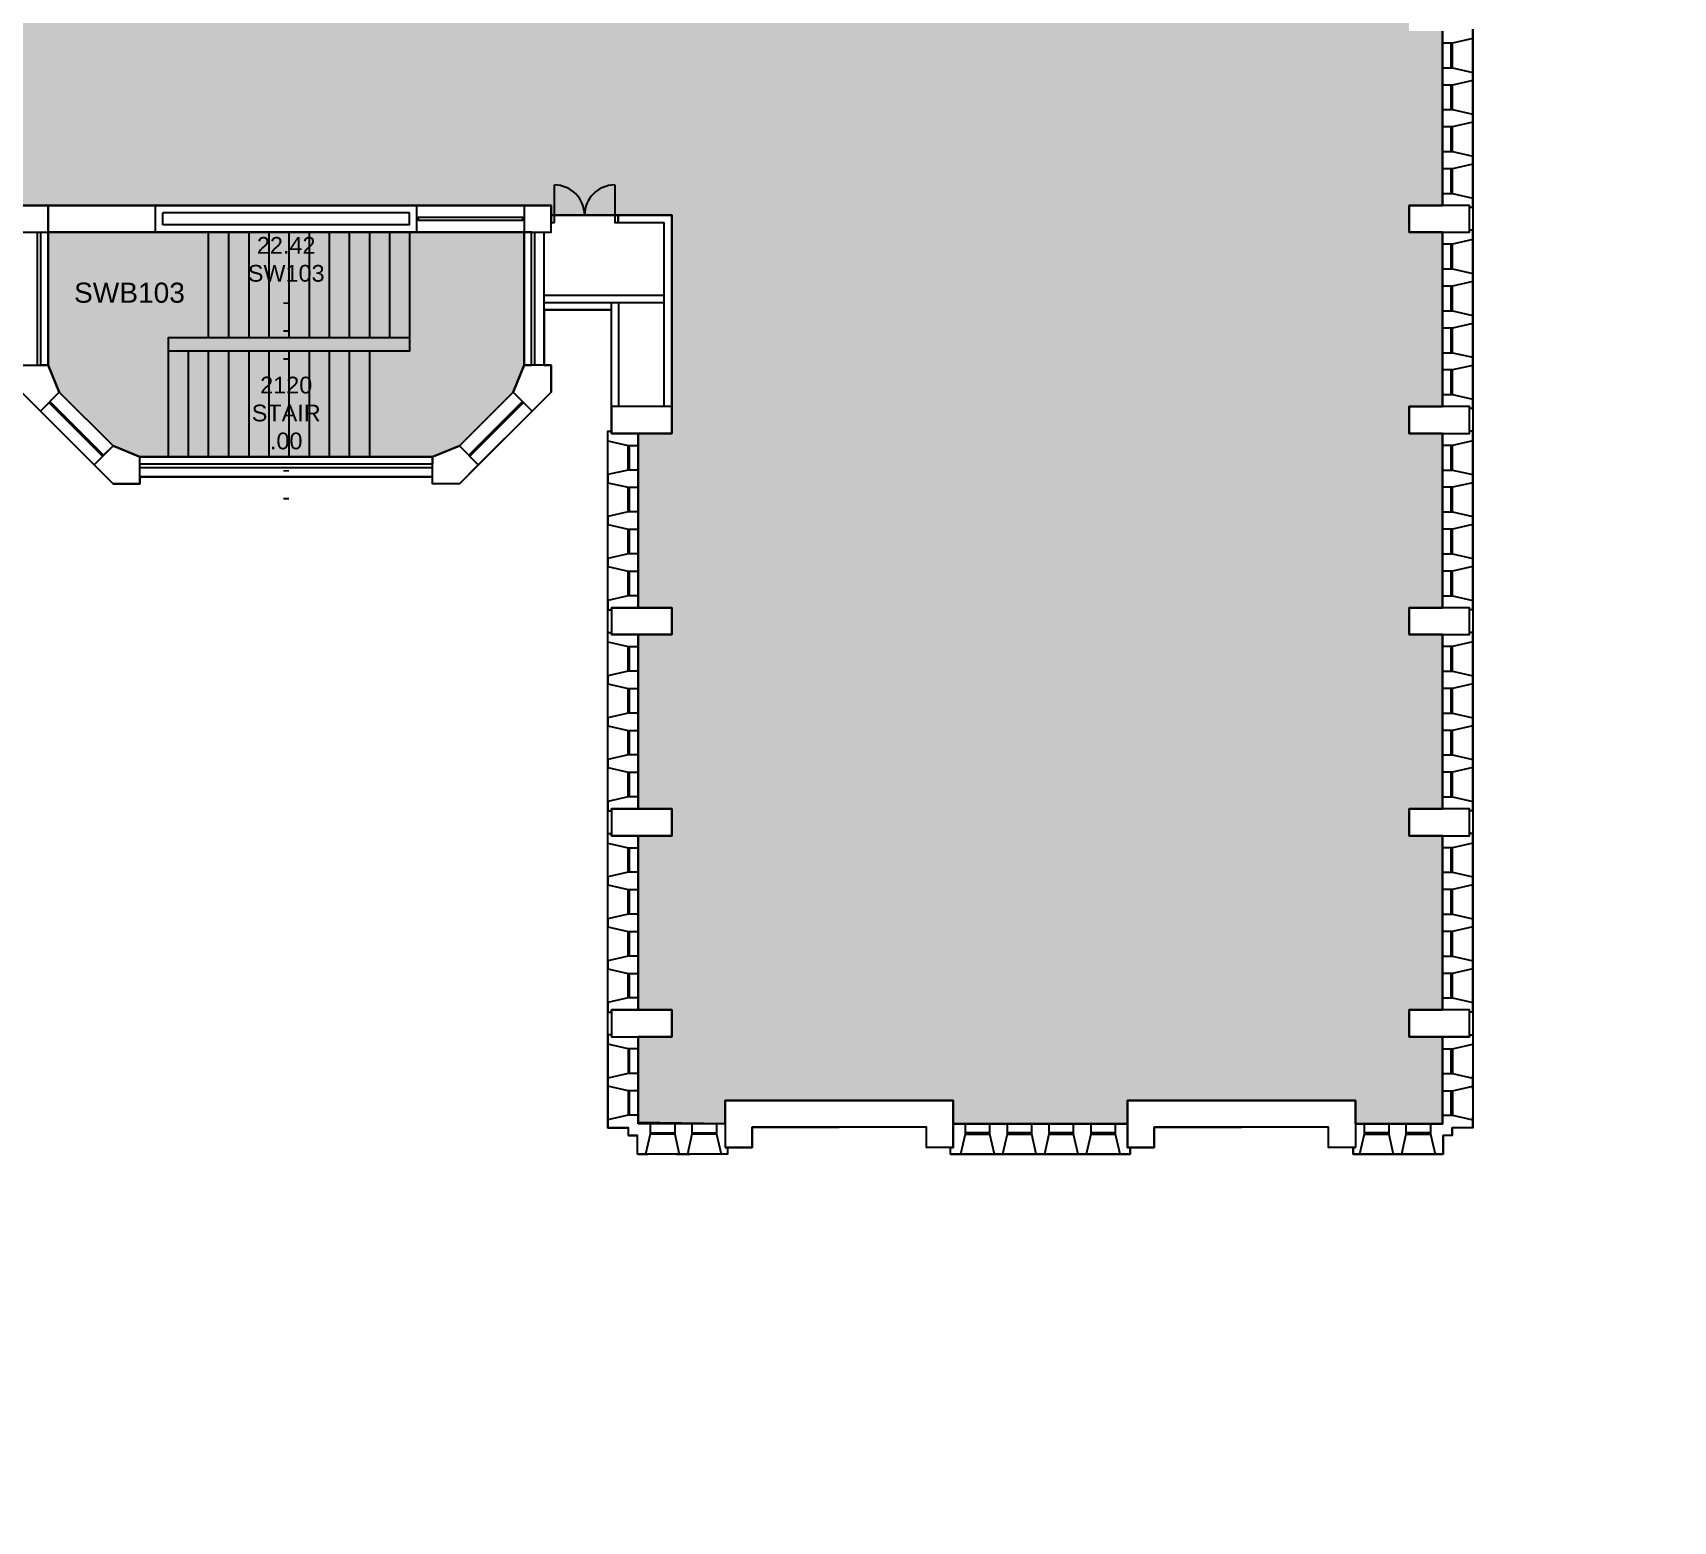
# Model space of a CAD drawing. Header units: inches. Extents: x -2632 to 158712, y -12611 to 70723.
# Drawn here: x 72438 to 96908, y -5852 to 16348 of the extents above; entities that cross this region are included whole.
import ezdxf

# ---------------------------------------------------------------- set-up
doc = ezdxf.new("R2010")
doc.units = ezdxf.units.IN
doc.header["$MEASUREMENT"] = 0
for name, color, linetype in [('BL', 8, 'Continuous'), ('DR', 8, 'Continuous'), ('GROS$', 1, 'Continuous'), ('HL-TMP', 7, 'Continuous'), ('RM$', 5, 'Continuous'), ('RM$TXT', 5, 'Continuous'), ('TEXT', 7, 'Continuous'), ('WA_EXT', 7, 'Continuous'), ('WN', 4, 'Continuous')]:
    doc.layers.add(name, color=color, linetype=linetype)
doc.styles.add('arial', font='arial.ttf')
doc.styles.get("Standard").update_dxf_attribs({"font": 'arial.ttf'})

msp = doc.modelspace()

# ---------------------------------------------------------------- hatches: boundary and pattern name
at = {"layer": 'HL-TMP', "true_color": 0x666666}
h = msp.add_hatch(color=251, dxfattribs=at)
h.paths.add_polyline_path([(63268, 13523), (61068, 13523), (61068, 13273), (60768, 13273), (60768, 12973), (60268, 12973), (60268, 13523), (57668, 13523), (57668, 12973), (57268, 12973), (57268, 13523), (54668, 13523), (54668, 12973), (54578, 12973), (54578, 6933), (60358, 6933), (60358, 9093), (63268, 9093)], flags=0)
h.paths.add_polyline_path([(45413, 12973), (45268, 12973), (45268, 13523), (42668, 13523), (42668, 12973), (42268, 12973), (42268, 13523), (39668, 13523), (39668, 12973), (39268, 12973), (39268, 13523), (36668, 13523), (36668, 12973), (36268, 12973), (36268, 13523), (33668, 13523), (33668, 12973), (33168, 12973), (33168, 13273), (32868, 13273), (32868, 13523), (30668, 13523), (30668, 9093), (33578, 9093), (33578, 6933), (39358, 6933), (39358, 8643), (45413, 8643), (45413, 8743)], flags=0)
h.paths.add_polyline_path([(5093, 61463), (2223, 61463), (2223, 58698), (5093, 58683)], flags=0)
h.paths.add_polyline_path([(39558, 61298), (36378, 61298), (36378, 58978), (39558, 58978)], flags=0)
h.paths.add_polyline_path([(48558, 61298), (45378, 61298), (45378, 58978), (48558, 58978)], flags=0)
h.paths.add_polyline_path([(57558, 61298), (54378, 61298), (54378, 58978), (57558, 58978)], flags=0)
h.paths.add_polyline_path([(67868, 61340), (66268, 61340), (66268, 61298), (63378, 61298), (63378, 58978), (67868, 58978)], flags=0)
h.paths.add_polyline_path([(33358, 8873), (23468, 8873), (23068, 8873), (23068, 6273), (23268, 6273), (23268, 6183), (30268, 6183), (30268, 6933), (33358, 6933)], flags=0)
h.paths.add_polyline_path([(30268, 5963), (23268, 5963), (23268, 4373), (23068, 4373), (23068, 3273), (23268, 3273), (23268, 1373), (23068, 1373), (23053, -4227), (23468, -4227), (23468, -4627), (23068, -4627), (23068, -5852), (24268, -5852), (24268, -5816), (24268, -5327), (24358, -5327), (24358, -4807), (24358, -3037), (23963, -3037), (23963, -1627), (23468, -1627), (23468, -1407), (24183, -1407), (24183, -2817), (27868, -2817), (27868, -2777), (24868, -2777), (24868, 1173), (27868, 1173), (27868, -2817), (28768, -2817), (29268, -2817), (29268, -887), (29268, 933), (30268, 933)], flags=0)
h.paths.add_polyline_path([(35568, 933), (36268, 933), (36268, 6073), (36268, 6823), (33578, 6823), (33578, -2816), (33358, -2816), (33358, 6713), (30668, 6713), (30668, 713), (29488, 713), (29488, -887), (29488, -3724), (29363, -3849), (29190, -3672), (27883, -4979), (28231, -5327), (28818, -5327), (29558, -4587), (30691, -4587), (30691, -4401), (33207, -4401), (33207, -4416), (33578, -4416), (33578, -4587), (34339, -4587), (35023, -4982), (35023, -5327), (36668, -5327), (36668, -5827), (39268, -5827), (39268, -5437), (37068, -5437), (37068, -4793), (35568, -3927)], flags=0)
h.paths.add_polyline_path([(29268, -3037), (27868, -3037), (24578, -3037), (24578, -4399), (27137, -4399), (27137, -4587), (27491, -4587), (27792, -4889), (29216, -3465), (29268, -3516)], flags=0)
h.paths.add_polyline_path([(27399, -4807), (26996, -4807), (26996, -4547), (26986, -4547), (24578, -4547), (24578, -4807), (24578, -5327), (24668, -5327), (24668, -5827), (27268, -5827), (27268, -5327), (27919, -5327)], flags=0)
h.paths.add_polyline_path([(39358, 5073), (36488, 5073), (36468, 1573), (36668, 1573), (36668, 713), (35788, 713), (35788, -3287), (36468, -3287), (39358, -3287), (39358, -800), (38768, -800), (38768, -2627), (36768, -2627), (36768, 373), (38768, 373), (38768, -800), (39358, -800)], flags=0)
h.paths.add_polyline_path([(39358, -3507), (36468, -3507), (35788, -3507), (35788, -3800), (37288, -4666), (37288, -4909), (39358, -4909)], flags=0)
h.paths.add_polyline_path([(54358, -800), (54358, 713), (50978, 713), (50978, 1313), (48578, 1313), (48578, 713), (48358, 713), (48358, 6823), (45578, 6823), (45578, 2033), (45578, 713), (45358, 713), (45358, 1313), (42958, 1313), (42958, 713), (39578, 713), (39578, -800), (39578, -4997), (42523, -4997), (42523, -5327), (42561, -5327), (42668, -5327), (42668, -5827), (45268, -5827), (45268, -5327), (45668, -5327), (45668, -5827), (48268, -5827), (48268, -5327), (48668, -5327), (48668, -5827), (51268, -5827), (51268, -5327), (51413, -5327), (51413, -4997), (54358, -4997), (54358, -4793), (54379, -4793), (54358, -3593)], flags=0)
h.paths.add_polyline_path([(57448, 5073), (54578, 5073), (54578, -3287), (57468, -3290), (57468, -3180), (57168, -2627), (55168, -2627), (55168, 373), (57168, 373), (57168, -2627), (57468, -3180), (58148, -3180), (58148, 713), (57268, 713), (57268, 1573), (57448, 1573)], flags=0)
h.paths.add_polyline_path([(57448, 6073), (57268, 6073), (57268, 6823), (54578, 6823), (54578, 5293), (57448, 5293)], flags=0)
h.paths.add_polyline_path([(57268, -5327), (57668, -5327), (58913, -5327), (58913, -4982), (59596, -4587), (60358, -4587), (60358, -2816), (60358, 6823), (57668, 6823), (57668, 1573), (57668, 933), (58368, 933), (58368, -3927), (56868, -4793), (56868, -5437), (54668, -5437), (54668, -5827), (57268, -5827)], flags=0)
h.paths.add_polyline_path([(66068, 1173), (69068, 1173), (69068, -2777), (66468, -2777), (66468, -3037), (65168, -3037), (64668, -3037), (64674, -3510), (64719, -3465), (66151, -4897), (66445, -4587), (66799, -4587), (66799, -4399), (69358, -4399), (69358, -3037), (69223, -3037), (69223, -2817), (69753, -2817), (69753, -1407), (70468, -1407), (70468, -1227), (70868, -1227), (70868, 1373), (70668, 1373), (70668, 3273), (70868, 3273), (70868, 4373), (70668, 4373), (70668, 5963), (69168, 5963), (63668, 5963), (63668, 933), (64668, 933), (64668, 713), (63268, 713), (63268, 6713), (60578, 6713), (60578, -2816), (60578, -4416), (60578, -4587), (60723, -4587), (60729, -4401), (63244, -4401), (63244, -4587), (64377, -4587), (65117, -5327), (65705, -5327), (66053, -4979), (64747, -3674), (64572, -3849), (64448, -3724), (64448, -887), (64668, -887), (64668, -2817), (66068, -2817)], flags=0)
h.paths.add_polyline_path([(58148, -3800), (58148, -3400), (57468, -3400), (54818, -3397), (54818, -3507), (54578, -3507), (54578, -4793), (54578, -4912), (56648, -4912), (56648, -4666)], flags=0)
h.paths.add_polyline_path([(70818, 8873), (60578, 8873), (60578, 6933), (63668, 6933), (63668, 6183), (69168, 6183), (70668, 6183), (70668, 6273), (70868, 6273)], flags=0)
h.paths.add_polyline_path([(54488, 12973), (54268, 12973), (54268, 13523), (51668, 13523), (51668, 12973), (51268, 12973), (51268, 13523), (48668, 13523), (48668, 12973), (48523, 12973), (48523, 8643), (54488, 8643)], flags=0)
h.paths.add_polyline_path([(61068, 34573), (64943, 34573), (64943, 27813), (60578, 27813), (60578, 28373), (61068, 28373), (61068, 28773), (60578, 28773), (60578, 34373), (61068, 34373)], flags=0)
h.paths.add_polyline_path([(72468, 44873), (70368, 44873), (70368, 45273), (69868, 46139), (67926, 45018), (62999, 45018), (62657, 45215), (60468, 46480), (59664, 46015), (57936, 45018), (53999, 45018), (51468, 46480), (48936, 45018), (44999, 45018), (44999, 45018), (42468, 46480), (39936, 45018), (35999, 45018), (35657, 45215), (35657, 45215), (33468, 46480), (30936, 45018), (25799, 45018), (25457, 45215), (24015, 46048), (23568, 45273), (23568, 44873), (23168, 44873), (23168, 40773), (23568, 40773), (23568, 40628), (32868, 40623), (32868, 40873), (33168, 40873), (33168, 41173), (33668, 41173), (33668, 40628), (34168, 40628), (35768, 40628), (36268, 40628), (36268, 41173), (36668, 41173), (36668, 40628), (39268, 40628), (39268, 41173), (39668, 41173), (39668, 40373), (39268, 40373), (39268, 40518), (38918, 40518), (38918, 39301), (39523, 39301), (39523, 34773), (39568, 34773), (39568, 34373), (39368, 34373), (39368, 34518), (39133, 34518), (39133, 33538), (39523, 33538), (39523, 31613), (43913, 31613), (45508, 35403), (43513, 35880), (45013, 37044), (45468, 36935), (45468, 38573), (48468, 38573), (48468, 36935), (48923, 37044), (50423, 35880), (48428, 35403), (45508, 35403), (43913, 31613), (48413, 31613), (54413, 31613), (54413, 40373), (54268, 40373), (54268, 41173), (54668, 41173), (54668, 40628), (57268, 40628), (57268, 41173), (57668, 41173), (57668, 40628), (60268, 40628), (60268, 41173), (60768, 41173), (60768, 40873), (61068, 40873), (61068, 40623), (70368, 40628), (70368, 40773), (71168, 40773), (71168, 40628), (72182, 40628), (72182, 40773), (72468, 40773)], flags=0)
h.paths.add_polyline_path([(54358, 6933), (51198, 6933), (51198, 933), (54358, 933)], flags=0)
h.paths.add_polyline_path([(79768, 13373), (72668, 13373), (72668, 11390), (72833, 10990), (73635, 10189), (74035, 10023), (78401, 10023), (78801, 10189), (79602, 10990), (79768, 11390)], flags=0)
h.paths.add_polyline_path([(79768, 47256), (79602, 47656), (78801, 48457), (78401, 48623), (74035, 48623), (73635, 48457), (72833, 47656), (72668, 47256), (72668, 45273), (78168, 45273), (78168, 45098), (79753, 45098), (79753, 45273)], flags=0)
h.paths.add_polyline_path([(21268, 47256), (21102, 47656), (20301, 48457), (19901, 48623), (15535, 48623), (15135, 48457), (14333, 47656), (14168, 47256), (14168, 45273), (19668, 45273), (21268, 45273)], flags=0)
h.paths.add_polyline_path([(21268, 13373), (19668, 13373), (15768, 13373), (15768, 13548), (14168, 13548), (14168, 11390), (14333, 10990), (15135, 10189), (15535, 10023), (19901, 10023), (20301, 10189), (21268, 11390)], flags=0)
h.paths.add_polyline_path([(127127, 43176), (121715, 46314), (120963, 45017), (121442, 44737), (122678, 44022), (122678, 40124), (120963, 39129), (121715, 37832), (127127, 40969), (127770, 42073)], flags=0)
h.paths.add_polyline_path([(42738, 6933), (39578, 6933), (39578, 6713), (39578, 933), (42738, 933)], flags=0)
h.paths.add_polyline_path([(93317, 43373), (88153, 43373), (81493, 43373), (81493, 41028), (86168, 41028), (86168, 40628), (89189, 40628), (89189, 40628), (93168, 40628), (93168, 41028), (93317, 41028)], flags=0)
h.paths.add_polyline_path([(12028, 43513), (968, 43513), (968, 43373), (68, 43373), (68, 43513), (-2332, 43513), (-2332, 41028), (-332, 41028), (668, 41028), (668, 40628), (7184, 40628), (7768, 40628), (7768, 41028), (12028, 41028)], flags=0)
h.paths.add_polyline_path([(105082, 39673), (103720, 39673), (103720, 37773), (105082, 37773)], flags=0)
h.paths.add_polyline_path([(105082, 46373), (103720, 46373), (103720, 44473), (105082, 44473)], flags=0)
h.paths.add_polyline_path([(88313, 48323), (86428, 48323), (86428, 43483), (88153, 43483), (88313, 43483)], flags=0)
h.paths.add_polyline_path([(7918, 61463), (5203, 61463), (5203, 58683), (7918, 58683)], flags=0)
h.paths.add_polyline_path([(12718, 61373), (11818, 61373), (11818, 61463), (10618, 61463), (10518, 61463), (10518, 58683), (11968, 58683), (11968, 58773), (12728, 58773)], flags=0)
h.paths.add_polyline_path([(5273, 13518), (7663, 13518), (7663, 4628), (7542, 4628), (7542, 4518), (7773, 4518), (7773, 3518), (5163, 3518), (5163, 4518), (5273, 4518), (5273, 7628)], flags=0)
h.paths.add_polyline_path([(72970, 49525), (71506, 49525), (71506, 48093), (71168, 48093), (71168, 48073), (71168, 47873), (70478, 47873), (70478, 46313), (72368, 46313), (72368, 47256), (72268, 47256), (72268, 47656), (72551, 47939), (72551, 47939), (73554, 48942)], flags=0)
h.paths.add_polyline_path([(54488, 8533), (48413, 8533), (48413, 12973), (48268, 12973), (48268, 13523), (45668, 13523), (45668, 12973), (45523, 12973), (45523, 8533), (39468, 8533), (39468, 6933), (39578, 6933), (42738, 6933), (42787, 6933), (47768, 6933), (50668, 6933), (51198, 6933), (54358, 6933), (54468, 6933)], flags=0)
h.paths.add_polyline_path([(13943, 16373), (13768, 16373), (13768, 16503), (12868, 16503), (12868, 16373), (11968, 16373), (11968, 16553), (5723, 16553), (968, 16553), (968, 16373), (968, 13628), (7323, 13628), (10004, 13628), (13682, 13628), (13768, 13628), (13768, 13773), (13943, 13773)], flags=0)
h.paths.add_polyline_path([(21443, 16373), (21268, 16373), (21268, 16503), (14168, 16503), (14168, 16373), (13993, 16373), (13993, 13773), (14168, 13773), (14168, 13598), (15768, 13598), (15768, 13773), (21268, 13773), (21443, 13773)], flags=0)
h.paths.add_polyline_path([(48413, 31613), (45523, 31613), (45523, 24113), (45523, 23893), (45523, 16503), (42668, 16503), (42668, 16373), (42268, 16373), (42268, 16503), (33668, 16503), (33668, 16373), (33604, 16373), (32868, 16373), (32868, 16503), (23468, 16503), (23468, 16373), (22768, 16373), (22768, 16503), (21668, 16503), (21668, 16373), (21493, 16373), (21493, 13773), (21668, 13773), (21668, 13628), (22709, 13628), (24268, 13628), (24268, 13773), (24668, 13773), (24668, 13633), (30268, 13633), (30268, 13773), (30668, 13773), (30668, 13633), (32868, 13633), (32868, 13773), (33668, 13773), (33668, 13633), (36268, 13633), (36268, 13773), (36668, 13773), (36668, 13633), (39268, 13633), (39268, 13773), (39668, 13773), (39668, 13633), (42268, 13633), (42268, 13773), (42668, 13773), (42668, 13633), (42723, 13633), (45268, 13633), (45268, 13773), (45668, 13773), (45668, 13633), (48268, 13633), (48268, 13773), (48668, 13773), (48668, 13633), (51268, 13633), (51268, 13773), (51668, 13773), (51668, 13633), (54268, 13633), (54268, 13773), (54668, 13773), (54668, 13633), (57268, 13633), (57268, 13773), (57668, 13773), (57668, 13633), (60268, 13633), (60268, 13773), (61068, 13773), (61068, 13633), (63268, 13633), (63268, 13773), (63358, 13773), (63358, 16518), (61411, 16518), (61068, 16518), (61068, 16373), (60268, 16373), (60268, 16518), (51668, 16518), (51668, 16373), (51268, 16373), (51268, 16518), (48413, 16518)], flags=0)
h.paths.add_polyline_path([(104382, 43531), (104382, 44363), (103750, 44363), (102578, 43680), (102578, 40466), (103750, 39783), (104382, 39783)], flags=0)
h.paths.add_polyline_path([(23118, 44873), (19668, 44873), (14168, 44873), (13768, 44873), (12078, 44873), (12078, 43733), (12418, 43733), (12418, 43513), (12078, 43513), (12078, 41028), (12868, 41028), (12868, 40628), (13768, 40628), (13768, 40773), (14168, 40773), (14168, 40628), (21268, 40628), (21268, 40773), (21668, 40773), (21668, 40628), (22768, 40628), (22768, 40773), (23118, 40773)], flags=0)
at = {"layer": 'HL-TMP', "true_color": 0xccccff}
msp.add_hatch(color=254, dxfattribs=at).paths.add_polyline_path([(93468, 10373), (92968, 10373), (92968, 10773), (93468, 10773), (93468, 13373), (92968, 13373), (92968, 13773), (93468, 13773), (93468, 16373), (92968, 16373), (92968, 16518), (89193, 16518), (89193, 18049), (89174, 18086), (89238, 18128), (91773, 19585), (91793, 19621), (91793, 37525), (91773, 37555), (89193, 39044), (89189, 40415), (86168, 40408), (86168, 40373), (81068, 40373), (80194, 40408), (80194, 40373), (80068, 40373), (80068, 38390), (80168, 38390), (80168, 37990), (79885, 37707), (79814, 37778), (79013, 36976), (79083, 36906), (78801, 36623), (78601, 36623), (78601, 32237), (73742, 32237), (73742, 36623), (73635, 36623), (73352, 36906), (73423, 36976), (72621, 37778), (72551, 37707), (72268, 37990), (72268, 38390), (72368, 38390), (72368, 40373), (72182, 40373), (71168, 40408), (71168, 40373), (70368, 40373), (61411, 40408), (61068, 40408), (61068, 40373), (60578, 40373), (60578, 34773), (61068, 34773), (61068, 34573), (64943, 34573), (64943, 28773), (64943, 27813), (61070, 27813), (60578, 27813), (60578, 22773), (60668, 22773), (61068, 22773), (61068, 22373), (60578, 22373), (60578, 16773), (61068, 16773), (61411, 16738), (63588, 16738), (63588, 13773), (63668, 13773), (63668, 13633), (69268, 13633), (69268, 13773), (69668, 13773), (69668, 13633), (70813, 13633), (72268, 13633), (72268, 13773), (72668, 13773), (79768, 13773), (80168, 13773), (80168, 13628), (81968, 13628), (81968, 10373), (81468, 10373), (81468, 7773), (81968, 7773), (81968, 7373), (81468, 7373), (81468, 4773), (81968, 4773), (81968, 4373), (81468, 4373), (81468, 1773), (81968, 1773), (81968, 1373), (81468, 1373), (81468, 95), (82768, 73), (82768, 423), (86168, 423), (86168, 73), (88768, 73), (88768, 423), (92168, 423), (92168, 73), (93468, 73), (93468, 1373), (92968, 1373), (92968, 1773), (93468, 1773), (93468, 4373), (92968, 4373), (92968, 4773), (93468, 4773), (93468, 7373), (92968, 7373), (92968, 7773), (93468, 7773)], flags=16)

# ---------------------------------------------------------------- linework, layer by layer
at = {"layer": 'BL', "linetype": 'Continuous'}
for p, q in [((75358, 13373), (75358, 11798)), ((75658, 13373), (75658, 11798)), ((75958, 13373), (75958, 11798)), ((76258, 13373), (76258, 11798)), ((76558, 13373), (76558, 11798)), ((76858, 13373), (76858, 11798)), ((77158, 13373), (77158, 11798)), ((77458, 13373), (77458, 11798)), ((77758, 13373), (77758, 11798)), ((74458, 11598), (74458, 10023)), ((74758, 10023), (74758, 11598)), ((75058, 10023), (75058, 11598)), ((75358, 11598), (75358, 10023)), ((75658, 11598), (75658, 10023)), ((75958, 11598), (75958, 10023)), ((76258, 11598), (76258, 10023)), ((76558, 11598), (76558, 10023)), ((76858, 11598), (76858, 10023)), ((77158, 11598), (77158, 10023)), ((77458, 11598), (77458, 10023)), ((77458, 10023), (74458, 10023))]:
    msp.add_line(p, q, dxfattribs=at)
for points in [[(78193, 13548), (78193, 13598), (79743, 13598), (79743, 13548), (78193, 13548)], [(75058, 13373), (78058, 13373), (78058, 11798), (75058, 11798), (75058, 13373)], [(78058, 11798), (78058, 11598), (74458, 11598)], [(75058, 11798), (74458, 11798), (74458, 11598)]]:
    msp.add_lwpolyline(points, dxfattribs=at)
at = {"layer": 'DR', "linetype": 'Continuous'}
for p, q in [((80218, 13628), (80218, 14078)), ((81118, 14078), (81118, 13628))]:
    msp.add_line(p, q, dxfattribs=at)
for points in [[(80218, 13518), (80218, 13628), (80168, 13628), (80168, 13518), (80218, 13518)], [(81168, 13518), (81168, 13628), (81118, 13628), (81118, 13518), (81168, 13518)]]:
    msp.add_lwpolyline(points, dxfattribs=at)
for centre, start, end in [((80218, 13628), 0, 90), ((81118, 13628), 90, 180)]:
    msp.add_arc(centre, 450, start, end, dxfattribs=at)
at = {"layer": 'GROS$'}
for points in [[(93918, 16404), (93918, 13), (93611, 13), (93611, -99), (93478, -99), (93478, -377), (92136, -377), (92136, -277), (91768, -277), (91768, 23), (89168, 23), (89168, -277), (88806, -277), (88806, -377), (86130, -377), (86130, -277), (85768, -277), (85768, 23), (83168, 23), (83168, -277), (82799, -277), (82799, -377), (81457, -377), (81457, -99), (81325, -99), (81325, 13), (81018, 13), (81018, 10404), (81068, 10404), (81068, 12216), (80068, 12216), (80068, 11390), (80168, 11390), (80168, 10990), (78801, 9623), (78401, 9623), (78401, 9723), (74035, 9723), (74035, 9623), (73635, 9623), (72268, 10990)], [(93468, 16373), (93468, 13773), (92968, 13773), (92968, 13373), (93468, 13373), (93468, 10773), (92968, 10773), (92968, 10373), (93468, 10373), (93468, 7773), (92968, 7773), (92968, 7373), (93468, 7373), (93468, 4773), (92968, 4773), (92968, 4373), (93468, 4373), (93468, 1773), (92968, 1773), (92968, 1373), (93468, 1373), (93468, 73), (92168, 73), (92168, 423), (88768, 423), (88768, 73), (86168, 73), (86168, 423), (82768, 423), (82768, 73), (81468, 95), (81468, 1373), (81968, 1373), (81968, 1773), (81468, 1773), (81468, 4373), (81968, 4373), (81968, 4773), (81468, 4773), (81468, 7323), (81468, 7373), (81968, 7373), (81968, 7773), (81468, 7773), (81468, 10373), (81968, 10373), (81968, 13628), (80168, 13628), (80168, 13773), (79768, 13773), (72668, 13773), (72668, 13373), (79768, 13373), (79768, 11390), (79602, 10990), (78801, 10189), (78401, 10023), (74035, 10023), (73635, 10189), (72833, 10990), (72668, 11390), (72668, 13773), (72268, 13773)]]:
    msp.add_lwpolyline(points, dxfattribs=at)
at = {"layer": 'RM$'}
msp.add_lwpolyline([(72268, 13773), (72668, 13773), (79768, 13773), (80168, 13773), (80168, 13628), (81968, 13628), (81968, 10373), (81468, 10373), (81468, 7773), (81968, 7773), (81968, 7373), (81468, 7373), (81468, 4773), (81968, 4773), (81968, 4373), (81468, 4373), (81468, 1773), (81968, 1773), (81968, 1373), (81468, 1373), (81468, 95), (82768, 73), (82768, 423), (86168, 423), (86168, 73), (88768, 73), (88768, 423), (92168, 423), (92168, 73), (93468, 73), (93468, 1373), (92968, 1373), (92968, 1773), (93468, 1773), (93468, 4373), (92968, 4373), (92968, 4773), (93468, 4773), (93468, 7373), (92968, 7373), (92968, 7773), (93468, 7773), (93468, 10373), (92968, 10373), (92968, 10773), (93468, 10773), (93468, 13373), (92968, 13373), (92968, 13773), (93468, 13773), (93468, 16373)], dxfattribs=at)
msp.add_lwpolyline([(79768, 13373), (72668, 13373), (72668, 11390), (72833, 10990), (73635, 10189), (74035, 10023), (78401, 10023), (78801, 10189), (79602, 10990), (79768, 11390)], close=True, dxfattribs=at)
at = {"layer": 'WA_EXT', "linetype": 'Continuous'}
for p, q in [((78168, 13773), (74268, 13773)), ((74268, 13373), (74268, 13773)), ((78168, 13373), (78168, 13773)), ((78058, 13663), (74378, 13663)), ((74378, 13483), (74378, 13663)), ((78058, 13483), (74378, 13483)), ((78058, 13483), (78058, 13663)), ((81168, 13628), (81168, 13518)), ((81968, 13628), (81168, 13628)), ((81168, 13518), (81858, 13518)), ((81858, 10773), (81858, 13518)), ((81968, 10773), (81968, 13628)), ((72508, 11390), (72508, 13373)), ((72558, 11390), (72558, 13373)), ((72558, 13373), (72668, 13373)), ((72668, 11390), (72668, 13373)), ((78168, 13373), (74268, 13373)), ((79768, 11390), (79768, 13373)), ((79878, 13373), (79768, 13373)), ((79878, 11390), (79878, 13373)), ((79928, 11390), (79928, 13373)), ((80068, 11390), (80068, 13373)), ((80068, 12436), (81858, 12436)), ((80068, 12216), (80068, 12436)), ((80068, 12326), (81858, 12326)), ((81068, 10773), (81068, 12326)), ((81178, 10773), (81178, 12326)), ((80068, 12216), (81068, 12216)), ((72268, 11390), (72668, 11390)), ((72668, 11390), (72558, 11390)), ((72668, 11390), (72833, 10990)), ((79602, 10990), (79768, 11390)), ((79768, 11390), (79878, 11390)), ((80168, 11390), (79768, 11390)), ((80068, 11390), (80168, 11390)), ((80168, 10990), (80168, 11390)), ((72268, 10990), (72551, 10707)), ((72551, 10707), (72833, 10990)), ((79885, 10707), (79602, 10990)), ((80168, 10990), (79885, 10707)), ((81178, 10773), (81068, 10773)), ((81968, 10773), (81858, 10773)), ((73352, 9906), (73635, 10189)), ((73635, 10189), (74035, 10023)), ((78401, 10023), (78801, 10189)), ((79083, 9906), (78801, 10189)), ((73635, 9623), (73352, 9906)), ((78401, 10023), (74035, 10023)), ((74035, 9913), (74035, 10023)), ((74035, 9623), (74035, 10023)), ((78401, 9913), (74035, 9913)), ((74035, 9863), (78401, 9863)), ((78401, 10023), (78401, 9913)), ((78401, 9623), (78401, 10023)), ((78801, 9623), (79083, 9906)), ((73635, 9623), (74035, 9623)), ((74035, 9723), (78401, 9723)), ((78801, 9623), (78401, 9623)), ((82768, 423), (82768, -277)), ((84468, 423), (82768, 423)), ((84468, 423), (86168, 423)), ((86168, 423), (86168, -277)), ((88768, 423), (88768, -277)), ((90468, 423), (88768, 423)), ((90468, 423), (92168, 423)), ((92168, 423), (92168, -277)), ((83168, -277), (83168, 23)), ((83168, 23), (84468, 23)), ((85768, 23), (84468, 23)), ((85768, -277), (85768, 23)), ((89168, -277), (89168, 23)), ((89168, 23), (90468, 23)), ((91768, 23), (90468, 23)), ((91768, -277), (91768, 23)), ((82768, -277), (83168, -277)), ((86168, -277), (85768, -277)), ((88768, -277), (89168, -277)), ((92168, -277), (91768, -277))]:
    msp.add_line(p, q, dxfattribs=at)
for points in [[(72268, 13373), (72668, 13373), (72668, 13773), (72268, 13773), (72268, 13373)], [(79768, 13373), (80168, 13373), (80168, 13773), (79768, 13773), (79768, 13373)], [(93868, 13373), (93868, 13773), (92968, 13773), (92968, 13373), (93868, 13373)], [(81968, 10373), (81968, 10773), (81068, 10773), (81068, 10373), (81968, 10373)], [(93868, 10373), (93868, 10773), (92968, 10773), (92968, 10373), (93868, 10373)], [(81968, 7373), (81968, 7773), (81068, 7773), (81068, 7373), (81968, 7373)], [(93868, 7373), (93868, 7773), (92968, 7773), (92968, 7373), (93868, 7373)], [(81968, 4373), (81968, 4773), (81068, 4773), (81068, 4373), (81968, 4373)], [(93868, 4373), (93868, 4773), (92968, 4773), (92968, 4373), (93868, 4373)], [(81968, 1373), (81968, 1773), (81068, 1773), (81068, 1373), (81968, 1373)], [(93868, 1373), (93868, 1773), (92968, 1773), (92968, 1373), (93868, 1373)]]:
    msp.add_lwpolyline(points, dxfattribs=at)
at = {"layer": 'WN', "linetype": 'Continuous'}
for p, q in [((93918, 13742), (93918, 16404)), ((93468, 16373), (93468, 13773)), ((93468, 16194), (93468, 16323)), ((93618, 16194), (93468, 16194)), ((93598, 15827), (93598, 16194)), ((93918, 16263), (93618, 16194)), ((93618, 15827), (93618, 16194)), ((93468, 13773), (93468, 15827)), ((93468, 15827), (93618, 15827)), ((93618, 15827), (93918, 15758)), ((93918, 15758), (93918, 15638)), ((93468, 15569), (93468, 15202)), ((93618, 15569), (93468, 15569)), ((93598, 15202), (93598, 15569)), ((93918, 15638), (93618, 15569)), ((93618, 15202), (93618, 15569)), ((93468, 15202), (93618, 15202)), ((93618, 15202), (93918, 15133)), ((93468, 14944), (93468, 14577)), ((93618, 14944), (93468, 14944)), ((93598, 14577), (93598, 14944)), ((93918, 15013), (93618, 14944)), ((93618, 14577), (93618, 14944)), ((93918, 15133), (93918, 15013)), ((93468, 14577), (93618, 14577)), ((93618, 14577), (93918, 14508)), ((93918, 14508), (93918, 14388)), ((93468, 14319), (93468, 13952)), ((93618, 14319), (93468, 14319)), ((93598, 13952), (93598, 14319)), ((93918, 14388), (93618, 14319)), ((93618, 13952), (93618, 14319)), ((93468, 13952), (93618, 13952)), ((93618, 13952), (93918, 13883)), ((93868, 13773), (93468, 13773)), ((93868, 13742), (93868, 13773)), ((93918, 13742), (93868, 13742)), ((93918, 13883), (93918, 13742)), ((93468, 13373), (93468, 10773)), ((93468, 13194), (93468, 13323)), ((93918, 13263), (93618, 13194)), ((93918, 13404), (93868, 13404)), ((93918, 10742), (93918, 13404)), ((93618, 13194), (93468, 13194)), ((93598, 12827), (93598, 13194)), ((93618, 12827), (93618, 13194)), ((93468, 10773), (93468, 12827)), ((93468, 12827), (93618, 12827)), ((93618, 12827), (93918, 12758)), ((93918, 12758), (93918, 12638)), ((93468, 12569), (93468, 12202)), ((93618, 12569), (93468, 12569)), ((93598, 12202), (93598, 12569)), ((93918, 12638), (93618, 12569)), ((93618, 12202), (93618, 12569)), ((93468, 12202), (93618, 12202)), ((93618, 12202), (93918, 12133)), ((93918, 12013), (93618, 11944)), ((93918, 12133), (93918, 12013)), ((93468, 11944), (93468, 11577)), ((93618, 11944), (93468, 11944)), ((93598, 11577), (93598, 11944)), ((93618, 11577), (93618, 11944)), ((93468, 11577), (93618, 11577)), ((93618, 11577), (93918, 11508)), ((93918, 11508), (93918, 11388)), ((93468, 11319), (93468, 10952)), ((93618, 11319), (93468, 11319)), ((93598, 10952), (93598, 11319)), ((93918, 11388), (93618, 11319)), ((93618, 10952), (93618, 11319)), ((73479, 10033), (72678, 10835)), ((72692, 10849), (73493, 10047)), ((79743, 10849), (78942, 10047)), ((78956, 10033), (79758, 10835)), ((93468, 10952), (93618, 10952)), ((93868, 10773), (93468, 10773)), ((93618, 10952), (93918, 10883)), ((93868, 10742), (93868, 10773)), ((93918, 10883), (93918, 10742)), ((93918, 10742), (93868, 10742)), ((81018, 7742), (81018, 10404)), ((81018, 10404), (81068, 10404)), ((81468, 10373), (81468, 7773)), ((81468, 10194), (81468, 10323)), ((93468, 10373), (93468, 7773)), ((93468, 10194), (93468, 10323)), ((93918, 10404), (93868, 10404)), ((93918, 7742), (93918, 10404)), ((73508, 10061), (73635, 10189)), ((78928, 10061), (78801, 10189)), ((81018, 10263), (81318, 10194)), ((81318, 10194), (81468, 10194)), ((81318, 9827), (81318, 10194)), ((81338, 9827), (81338, 10194)), ((93618, 10194), (93468, 10194)), ((93598, 9827), (93598, 10194)), ((93918, 10263), (93618, 10194)), ((93618, 9827), (93618, 10194)), ((81318, 9827), (81018, 9758)), ((81468, 9827), (81318, 9827)), ((81468, 7773), (81468, 9827)), ((93468, 7773), (93468, 9827)), ((93468, 9827), (93618, 9827)), ((93618, 9827), (93918, 9758)), ((81018, 9758), (81018, 9638)), ((81018, 9638), (81318, 9569)), ((81318, 9569), (81468, 9569)), ((81318, 9202), (81318, 9569)), ((81338, 9202), (81338, 9569)), ((81468, 9569), (81468, 9202)), ((93468, 9569), (93468, 9202)), ((93618, 9569), (93468, 9569)), ((93598, 9202), (93598, 9569)), ((93918, 9638), (93618, 9569)), ((93618, 9202), (93618, 9569)), ((93918, 9758), (93918, 9638)), ((81318, 9202), (81018, 9133)), ((81018, 9133), (81018, 9013)), ((81468, 9202), (81318, 9202)), ((93468, 9202), (93618, 9202)), ((93618, 9202), (93918, 9133)), ((93918, 9133), (93918, 9013)), ((81018, 9013), (81318, 8944)), ((81318, 8944), (81468, 8944)), ((81318, 8577), (81318, 8944)), ((81338, 8577), (81338, 8944)), ((81468, 8944), (81468, 8577)), ((93468, 8944), (93468, 8577)), ((93618, 8944), (93468, 8944)), ((93598, 8577), (93598, 8944)), ((93918, 9013), (93618, 8944)), ((93618, 8577), (93618, 8944)), ((81318, 8577), (81018, 8508)), ((81468, 8577), (81318, 8577)), ((93468, 8577), (93618, 8577)), ((93618, 8577), (93918, 8508)), ((81018, 8508), (81018, 8388)), ((81018, 8388), (81318, 8319)), ((93918, 8388), (93618, 8319)), ((93918, 8508), (93918, 8388)), ((81318, 8319), (81468, 8319)), ((81318, 7952), (81318, 8319)), ((81338, 7952), (81338, 8319)), ((81468, 8319), (81468, 7952)), ((93468, 8319), (93468, 7952)), ((93618, 8319), (93468, 8319)), ((93598, 7952), (93598, 8319)), ((93618, 7952), (93618, 8319)), ((81318, 7952), (81018, 7883)), ((81018, 7883), (81018, 7742)), ((81468, 7952), (81318, 7952)), ((93468, 7952), (93618, 7952)), ((93618, 7952), (93918, 7883)), ((93918, 7883), (93918, 7742)), ((81018, 7742), (81068, 7742)), ((81068, 7742), (81068, 7773)), ((81068, 7773), (81468, 7773)), ((93868, 7773), (93468, 7773)), ((93868, 7742), (93868, 7773)), ((93918, 7742), (93868, 7742)), ((81018, 4742), (81018, 7404)), ((81018, 7404), (81068, 7404)), ((81468, 7373), (81468, 4773)), ((93468, 7373), (93468, 4773)), ((93918, 7404), (93868, 7404)), ((93918, 4742), (93918, 7404)), ((81018, 7263), (81318, 7194)), ((81318, 7194), (81468, 7194)), ((81318, 6827), (81318, 7194)), ((81338, 6827), (81338, 7194)), ((81468, 7194), (81468, 7323)), ((93468, 7194), (93468, 7323)), ((93618, 7194), (93468, 7194)), ((93598, 6827), (93598, 7194)), ((93918, 7263), (93618, 7194)), ((93618, 6827), (93618, 7194)), ((81318, 6827), (81018, 6758)), ((81018, 6758), (81018, 6638)), ((81018, 6638), (81318, 6569)), ((81468, 6827), (81318, 6827)), ((81468, 4773), (81468, 6827)), ((93468, 4773), (93468, 6827)), ((93468, 6827), (93618, 6827)), ((93618, 6827), (93918, 6758)), ((93918, 6638), (93618, 6569)), ((93918, 6758), (93918, 6638)), ((81318, 6569), (81468, 6569)), ((81318, 6202), (81318, 6569)), ((81338, 6202), (81338, 6569)), ((81468, 6569), (81468, 6202)), ((93468, 6569), (93468, 6202)), ((93618, 6569), (93468, 6569)), ((93598, 6202), (93598, 6569)), ((93618, 6202), (93618, 6569)), ((81318, 6202), (81018, 6133)), ((81018, 6133), (81018, 6013)), ((81468, 6202), (81318, 6202)), ((93468, 6202), (93618, 6202)), ((93618, 6202), (93918, 6133)), ((93918, 6133), (93918, 6013)), ((81018, 6013), (81318, 5944)), ((81318, 5944), (81468, 5944)), ((81318, 5577), (81318, 5944)), ((81338, 5577), (81338, 5944)), ((81468, 5944), (81468, 5577)), ((93468, 5944), (93468, 5577)), ((93618, 5944), (93468, 5944)), ((93598, 5577), (93598, 5944)), ((93918, 6013), (93618, 5944)), ((93618, 5577), (93618, 5944)), ((81318, 5577), (81018, 5508)), ((81018, 5508), (81018, 5388)), ((81018, 5388), (81318, 5319)), ((81468, 5577), (81318, 5577)), ((93468, 5577), (93618, 5577)), ((93618, 5577), (93918, 5508)), ((93918, 5388), (93618, 5319)), ((93918, 5508), (93918, 5388)), ((81318, 5319), (81468, 5319)), ((81318, 4952), (81318, 5319)), ((81338, 4952), (81338, 5319)), ((81468, 5319), (81468, 4952)), ((93468, 5319), (93468, 4952)), ((93618, 5319), (93468, 5319)), ((93598, 4952), (93598, 5319)), ((93618, 4952), (93618, 5319)), ((81318, 4952), (81018, 4883)), ((81468, 4952), (81318, 4952)), ((93468, 4952), (93618, 4952)), ((93618, 4952), (93918, 4883)), ((81018, 4883), (81018, 4742)), ((81018, 4742), (81068, 4742)), ((81068, 4742), (81068, 4773)), ((81068, 4773), (81468, 4773)), ((93868, 4773), (93468, 4773)), ((93868, 4742), (93868, 4773)), ((93918, 4742), (93868, 4742)), ((93918, 4883), (93918, 4742)), ((81018, 1742), (81018, 4404)), ((81018, 4404), (81068, 4404)), ((81018, 4263), (81318, 4194)), ((81318, 4194), (81468, 4194)), ((81318, 3827), (81318, 4194)), ((81338, 3827), (81338, 4194)), ((81468, 4373), (81468, 1773)), ((81468, 4194), (81468, 4323)), ((93468, 4373), (93468, 1773)), ((93468, 4194), (93468, 4323)), ((93618, 4194), (93468, 4194)), ((93598, 3827), (93598, 4194)), ((93918, 4263), (93618, 4194)), ((93618, 3827), (93618, 4194)), ((93918, 4404), (93868, 4404)), ((93918, 1742), (93918, 4404)), ((81318, 3827), (81018, 3758)), ((81018, 3758), (81018, 3638)), ((81468, 3827), (81318, 3827)), ((81468, 1773), (81468, 3827)), ((93468, 1773), (93468, 3827)), ((93468, 3827), (93618, 3827)), ((93618, 3827), (93918, 3758)), ((93918, 3758), (93918, 3638)), ((81018, 3638), (81318, 3569)), ((81318, 3569), (81468, 3569)), ((81318, 3202), (81318, 3569)), ((81338, 3202), (81338, 3569)), ((81468, 3569), (81468, 3202)), ((93468, 3569), (93468, 3202)), ((93618, 3569), (93468, 3569)), ((93598, 3202), (93598, 3569)), ((93918, 3638), (93618, 3569)), ((93618, 3202), (93618, 3569)), ((81318, 3202), (81018, 3133)), ((81468, 3202), (81318, 3202)), ((93468, 3202), (93618, 3202)), ((93618, 3202), (93918, 3133)), ((81018, 3133), (81018, 3013)), ((81018, 3013), (81318, 2944)), ((81318, 2944), (81468, 2944)), ((81318, 2577), (81318, 2944)), ((81338, 2577), (81338, 2944)), ((81468, 2944), (81468, 2577)), ((93468, 2944), (93468, 2577)), ((93618, 2944), (93468, 2944)), ((93598, 2577), (93598, 2944)), ((93918, 3013), (93618, 2944)), ((93618, 2577), (93618, 2944)), ((93918, 3133), (93918, 3013)), ((81318, 2577), (81018, 2508)), ((81018, 2508), (81018, 2388)), ((81468, 2577), (81318, 2577)), ((93468, 2577), (93618, 2577)), ((93618, 2577), (93918, 2508)), ((93918, 2508), (93918, 2388)), ((81018, 2388), (81318, 2319)), ((81318, 2319), (81468, 2319)), ((81318, 1952), (81318, 2319)), ((81338, 1952), (81338, 2319)), ((81468, 2319), (81468, 1952)), ((93468, 2319), (93468, 1952)), ((93618, 2319), (93468, 2319)), ((93598, 1952), (93598, 2319)), ((93918, 2388), (93618, 2319)), ((93618, 1952), (93618, 2319)), ((81318, 1952), (81018, 1883)), ((81018, 1883), (81018, 1742)), ((81018, 1742), (81068, 1742)), ((81068, 1742), (81068, 1773)), ((81068, 1773), (81468, 1773)), ((81468, 1952), (81318, 1952)), ((93468, 1952), (93618, 1952)), ((93868, 1773), (93468, 1773)), ((93618, 1952), (93918, 1883)), ((93868, 1742), (93868, 1773)), ((93918, 1742), (93868, 1742)), ((93918, 1883), (93918, 1742)), ((81018, 1404), (81018, 73)), ((81018, 1404), (81018, 1254)), ((81068, 1404), (81018, 1404)), ((81318, 1194), (81018, 1263)), ((81468, 1373), (81468, 698)), ((93468, 1373), (93468, 698)), ((93618, 1194), (93918, 1263)), ((93868, 1404), (93918, 1404)), ((93918, 1404), (93918, 73)), ((93918, 1404), (93918, 1254)), ((81468, 1194), (81318, 1194)), ((81318, 1194), (81318, 827)), ((81338, 827), (81338, 1194)), ((93468, 1194), (93618, 1194)), ((93598, 827), (93598, 1194)), ((93618, 1194), (93618, 827)), ((81318, 827), (81018, 758)), ((81018, 598), (81018, 798)), ((81468, 827), (81318, 827)), ((93468, 827), (93618, 827)), ((93618, 827), (93918, 758)), ((93918, 598), (93918, 798)), ((81018, 698), (81018, 598)), ((81318, 569), (81018, 638)), ((81468, 569), (81318, 569)), ((81318, 569), (81318, 202)), ((81338, 202), (81338, 569)), ((81468, 698), (81468, 548)), ((81468, 698), (81468, 95)), ((93468, 698), (93468, 548)), ((93468, 698), (93468, 95)), ((93468, 569), (93618, 569)), ((93598, 202), (93598, 569)), ((93618, 569), (93918, 638)), ((93618, 569), (93618, 202)), ((93918, 698), (93918, 598)), ((81318, 202), (81018, 133)), ((81018, 73), (81018, 173)), ((81018, 73), (81018, 13)), ((81018, 13), (81018, 73)), ((81018, 13), (81325, 13)), ((81468, 202), (81318, 202)), ((81325, -99), (81325, 13)), ((81468, 73), (81468, 123)), ((82143, 73), (81468, 73)), ((81646, 73), (81646, -77)), ((82143, 73), (81993, 73)), ((82014, 73), (82014, -77)), ((82768, 73), (82143, 73)), ((82271, 73), (82271, -77)), ((82639, 73), (82639, -77)), ((82768, 73), (82768, -277)), ((86168, 73), (88221, 73)), ((88768, 73), (86218, 73)), ((86346, 73), (86346, -77)), ((86714, 73), (86346, 73)), ((86714, -77), (86714, 73)), ((86971, 73), (86971, -77)), ((87339, 73), (86971, 73)), ((87339, -77), (87339, 73)), ((87964, 73), (87596, 73)), ((87596, 73), (87596, -77)), ((87964, -77), (87964, 73)), ((88221, 73), (88221, -77)), ((88589, 73), (88718, 73)), ((88589, -77), (88589, 73)), ((92168, 73), (92793, 73)), ((92168, 73), (92168, -277)), ((92296, 73), (92296, -77)), ((92664, 73), (92664, -77)), ((92793, 73), (92943, 73)), ((92793, 73), (93468, 73)), ((92921, 73), (92921, -77)), ((93289, 73), (93289, -77)), ((93468, 202), (93618, 202)), ((93468, 73), (93468, 123)), ((93611, -99), (93611, 13)), ((93918, 13), (93611, 13)), ((93618, 202), (93918, 133)), ((93918, 73), (93918, 173)), ((93918, 73), (93918, 13)), ((93918, 13), (93918, 73)), ((81325, -99), (81457, -99)), ((81457, -377), (81457, -99)), ((81646, -77), (81578, -377)), ((81646, -57), (82014, -57)), ((82014, -77), (81646, -77)), ((82014, -77), (82082, -377)), ((82271, -77), (82203, -377)), ((82271, -57), (82639, -57)), ((82639, -77), (82271, -77)), ((82639, -77), (82707, -377)), ((86346, -77), (86278, -377)), ((86714, -57), (86346, -57)), ((86346, -77), (86714, -77)), ((86782, -377), (86714, -77)), ((86971, -77), (86903, -377)), ((87339, -57), (86971, -57)), ((86971, -77), (87339, -77)), ((87407, -377), (87339, -77)), ((87596, -77), (87528, -377)), ((87964, -57), (87596, -57)), ((87596, -77), (87964, -77)), ((88032, -377), (87964, -77)), ((88221, -77), (88153, -377)), ((88589, -57), (88221, -57)), ((88221, -77), (88589, -77)), ((88657, -377), (88589, -77)), ((92296, -77), (92228, -377)), ((92664, -57), (92296, -57)), ((92296, -77), (92664, -77)), ((92664, -77), (92732, -377)), ((92921, -77), (92853, -377)), ((93289, -57), (92921, -57)), ((92921, -77), (93289, -77)), ((93289, -77), (93357, -377)), ((93478, -377), (93478, -99)), ((93611, -99), (93478, -99)), ((81470, -377), (81618, -377)), ((82799, -377), (81470, -377)), ((82043, -377), (82243, -377)), ((82143, -377), (82043, -377)), ((82799, -377), (82699, -377)), ((82799, -277), (82768, -277)), ((82799, -277), (82799, -377)), ((86130, -377), (86130, -277)), ((86130, -377), (88806, -377)), ((86278, -377), (86130, -377)), ((86903, -377), (86782, -377)), ((87528, -377), (87407, -377)), ((88153, -377), (88032, -377)), ((88806, -377), (88806, -277)), ((92136, -277), (92136, -377)), ((92136, -277), (92168, -277)), ((92136, -377), (93466, -377)), ((92136, -377), (92236, -377)), ((92893, -377), (92693, -377)), ((92793, -377), (92893, -377)), ((93466, -377), (93318, -377))]:
    msp.add_line(p, q, dxfattribs=at)
for points in [[(93468, 13373), (93868, 13373), (93868, 13404)], [(73635, 10189), (73352, 9906), (72551, 10707), (72833, 10990), (73635, 10189)], [(78801, 10189), (79083, 9906), (79885, 10707), (79602, 10990), (78801, 10189)], [(81468, 10373), (81068, 10373), (81068, 10404)], [(93468, 10373), (93868, 10373), (93868, 10404)], [(81468, 7373), (81068, 7373), (81068, 7404)], [(93468, 7373), (93868, 7373), (93868, 7404)], [(81468, 4373), (81068, 4373), (81068, 4404)], [(93468, 4373), (93868, 4373), (93868, 4404)], [(81068, 1404), (81068, 1373), (81468, 1373)], [(93868, 1404), (93868, 1373), (93468, 1373)], [(86130, -277), (86168, -277), (86168, 73)], [(88806, -277), (88768, -277), (88768, 73)]]:
    msp.add_lwpolyline(points, dxfattribs=at)

# ---------------------------------------------------------------- texts
at = {"layer": 'RM$TXT', "insert": (76218, 9302), "char_height": 250, "attachment_point": 8}
msp.add_mtext('22.42^M^JSW103^M^J-^M^J-^M^J-^M^J2120^M^JSTAIR^M^J.00^M^J-^M^J-^M^J', dxfattribs=at)
at = {"layer": 'TEXT', "linetype": 'Continuous', "style": 'arial'}
msp.add_text('SWB103', height=300, dxfattribs=at).set_placement((73053, 12322))

doc.saveas('drawing.dxf')
